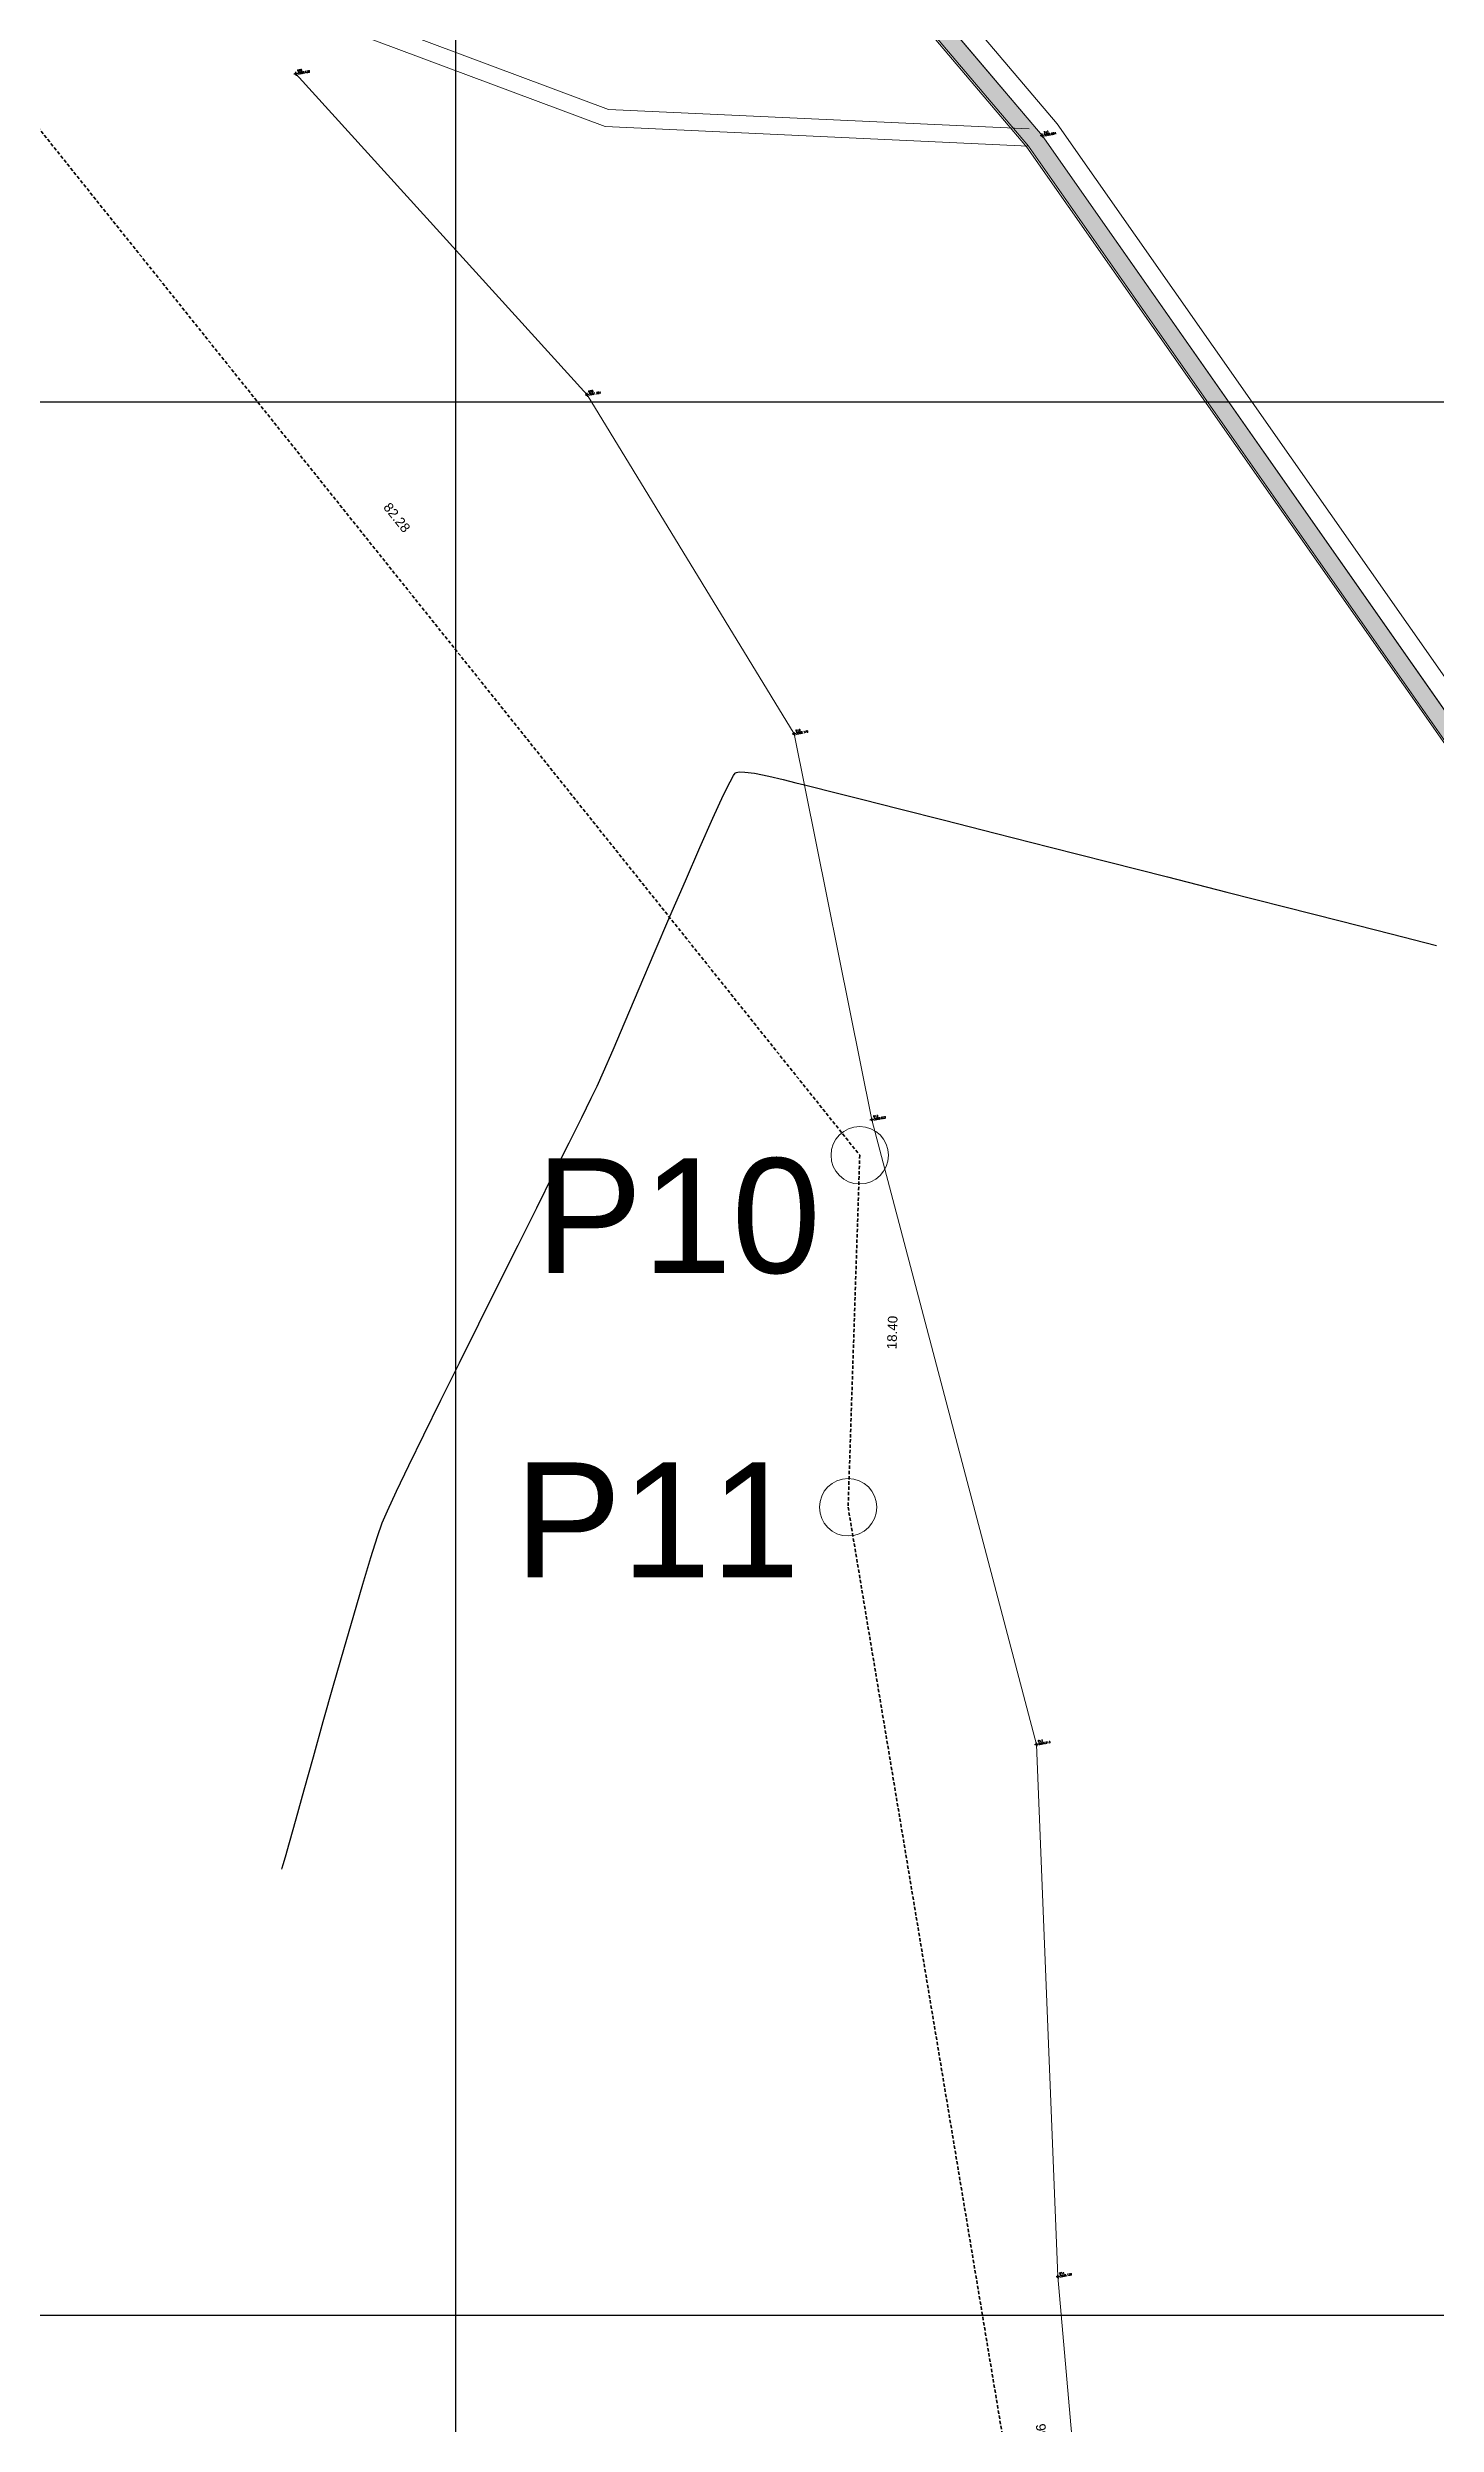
# Model space of a CAD drawing. Header units: millimetres. Extents: x 736950 to 738835, y 8500595 to 8502131.
# Drawn here: x 738178.7 to 738251.3, y 8501194.3 to 8501318.5 of the extents above; entities that cross this region are included whole.
import ezdxf
from ezdxf.enums import TextEntityAlignment as Align

# ---------------------------------------------------------------- set-up
doc = ezdxf.new("R2010")
doc.units = ezdxf.units.MM
doc.linetypes.add('DASHED', pattern=[0.75, 0.5, -0.25])
for name, color, linetype, lineweight in [('camino', 22, 'Continuous', 5), ('CAMINO ACTUAL', 1, 'Continuous', 13), ('CONT-MJR', 80, 'Continuous', 30), ('COTAS', 40, 'Continuous', 5), ('CUADROS', 9, 'Continuous', 20), ('otros', 4, 'Continuous', 5), ('PERIMETRO', 7, 'Continuous', 35), ('pista', 251, 'Continuous', 5)]:
    doc.layers.add(name, color=color, linetype=linetype, lineweight=lineweight)
doc.layers.add('Cuadricula Coordenadas', color=5, linetype='Continuous')
doc.styles.add('5mm', font='arial.ttf', dxfattribs={"height": 3})
doc.styles.add('COTAS', font='arial.ttf')
doc.styles.add('CUADROS', font='arial.ttf')
doc.dimstyles.new('Copy of GenDist', dxfattribs={"dimtxt": 0.5, "dimasz": 2, "dimexe": 0.18, "dimexo": 0.0625, "dimgap": 1, "dimtad": 2, "dimzin": 1, "dimdsep": 46, "dimtxsty": 'COTAS', "dimcen": 0.09, "dimse1": 1, "dimse2": 1, "dimsd1": 1, "dimsd2": 1, "dimadec": 0, "dimazin": 0, "dimtfac": 1, "dimtofl": 0, "dimtmove": 0, "dimatfit": 3, "dimfxl": 1, "dimtolj": 1, "dimtzin": 0, "dimarcsym": 0})

# ---------------------------------------------------------------- blocks, each defined once
blk = doc.blocks.new('*D158')
at = {"layer": 'Defpoints', "color": 0, "transparency": 16777216}
for p in [(738169.7309229737, 8501324.89666196), (738221.110444651, 8501260.62697728), (738221.6246906808, 8501261.038084246)]:
    blk.add_point(p, dxfattribs=at)
at = {"layer": 'COTAS', "color": 0, "transparency": 16777216, "insert": (738196.9154134439, 8501293.95676081), "char_height": 0.5, "attachment_point": 5, "rotation": 308.6401106595746, "style": 'COTAS'}
blk.add_mtext('\\A1;82.28', dxfattribs=at)
blk = doc.blocks.new('*D159')
at = {"layer": 'Defpoints', "color": 0, "transparency": 16777216}
for p in [(738221.1104446505, 8501260.626977282), (738220.5016305048, 8501242.232560579), (738221.2516864564, 8501242.2077354)]:
    blk.add_point(p, dxfattribs=at)
at = {"layer": 'COTAS', "color": 0, "transparency": 16777216, "insert": (738222.8106930276, 8501251.36341931), "char_height": 0.5, "attachment_point": 5, "rotation": 88.10432956335013, "style": 'COTAS'}
blk.add_mtext('\\A1;18.40', dxfattribs=at)
blk = doc.blocks.new('*D160')
at = {"layer": 'Defpoints', "color": 0, "transparency": 16777216}
for p in [(738220.5016305051, 8501242.23256058), (738236.8284346196, 8501144.03221962), (738237.61374382, 8501144.16278525)]:
    blk.add_point(p, dxfattribs=at)
at = {"layer": 'COTAS', "color": 0, "transparency": 16777216, "insert": (738230.688630264, 8501193.468833772), "char_height": 0.5, "attachment_point": 5, "rotation": 279.4396589262857, "style": 'COTAS'}
blk.add_mtext('\\A1;99.55', dxfattribs=at)

msp = doc.modelspace()

# ---------------------------------------------------------------- hatches: boundary and pattern name
at = {"layer": 'pista'}
h = msp.add_hatch(dxfattribs=at)
h.set_pattern_fill('HONEY', color=256, scale=3, angle=9.94991650582834, style=0)
h.set_pattern_definition([(9.94991650582834, (1479841.21072825, -18.49207214638591), (0.4979252195647159, 0.4170677100899267), [0.375, -0.75]), (129.9499165058283, (1479841.21072825, -18.49207214638591), (-0.6101538418184378, 0.222682034283025), [0.3749999999999999, -0.7499999999999998]), (69.94991650582834, (1479841.21072825, -18.49207214638591), (-0.112228622253722, 0.6397497443729518), [-0.75, 0.375])])
h.paths.add_polyline_path([(737744.7999806425, 8501250.923935566), (737743.4751223363, 8501250.754223157), (737756.465848178, 8501242.026572531), (737763.5739612179, 8501242.006896213), (737770.002546867, 8501243.455222024), (737769.8468594846, 8501244.342704736), (737763.4750639071, 8501242.907173423), (737756.7405500773, 8501242.925815564)])
h.paths.add_polyline_path([(737794.2809870465, 8501256.017245878), (737809.7820272583, 8501263.709828075), (737823.391616501, 8501273.483615467), (737837.0791595323, 8501280.557800073), (737851.5530432165, 8501285.77819753), (737870.8510758049, 8501293.050216693, -0.9976846880626209), (737871.0089264096, 8501292.63424804), (737865.2748787645, 8501289.581801567, 0.7845063948290762), (737866.1540430214, 8501286.121818589), (737883.2588851704, 8501291.348365877), (737897.4188924351, 8501296.516943583), (737903.2981396064, 8501301.44146652, -0.5512150924587264), (737904.1219025984, 8501301.177325813), (737906.855912117, 8501297.98174819, 0.5618964424650519), (737910.2738656431, 8501298.536066804), (737914.22079628, 8501308.558674501), (737925.6412323939, 8501300.72656757, 0.340189525830376), (737928.7023693406, 8501300.894137181), (737936.9171069289, 8501306.117412793, -0.358727273887905), (737938.1716059428, 8501305.962964654), (737943.1732157968, 8501301.051021611, 0.3417074120720416), (737946.0555081918, 8501300.709858142), (737955.8779356404, 8501307.072689936), (737971.8320576148, 8501314.464803053), (737988.5677626224, 8501323.411181662), (738023.1375471824, 8501336.282937778), (738044.4246208373, 8501357.728329657), (738061.4456776979, 8501362.208386911), (738078.9085143938, 8501363.070318012), (738112.0997810266, 8501372.051506756), (738118.6561313582, 8501373.365123207), (738128.3493353954, 8501376.976906104), (738155.2251721952, 8501366.826195797), (738176.6167526407, 8501363.543890122), (738193.8053773039, 8501353.328603027), (738204.7313956148, 8501340.877429372), (738207.705198212, 8501335.751671141), (738214.35685511, 8501331.742925933), (738229.9282901662, 8501313.374534177), (738233.5603594936, 8501308.186787868), (738234.53883727, 8501308.358438132), (738230.6417003467, 8501313.924784988), (738214.9478837823, 8501332.43754055), (738208.3676942562, 8501336.403214611), (738205.4657963786, 8501341.405035153), (738194.387784551, 8501354.029418997), (738176.9261677533, 8501364.406946706), (738155.4549153853, 8501367.70147717), (738128.3514754312, 8501377.93815071), (738118.4090486554, 8501374.233504975), (738111.8936108743, 8501372.928085677), (738078.7671659255, 8501363.964436961), (738061.3074614278, 8501363.102660457), (738043.958527311, 8501358.536303693), (738022.6381405202, 8501337.057350922), (737988.196920163, 8501324.233464561), (737971.4304040315, 8501315.270615296), (737955.4419368334, 8501307.862588815), (737945.5806043665, 8501301.47455489, -0.3391433520832071), (737943.8038299843, 8501301.693147572), (737938.8116631231, 8501306.59581691, 0.3560082385246841), (737936.4342009705, 8501306.876887502), (737928.158540546, 8501301.61487459, -0.3502196171718997), (737926.1502499409, 8501301.468794718), (737914.5128481541, 8501309.44969617, 0.4302069892023044), (737913.4330382891, 8501309.014522241), (737909.4507249827, 8501298.90206584, -0.5704007069138802), (737907.5397775185, 8501298.566836312), (737904.9064502402, 8501301.644734057, 0.4931454261128044), (737902.7202336333, 8501302.131411942), (737896.9620044216, 8501297.308254998), (737882.9728831241, 8501292.20205278), (737866.0373022418, 8501287.027224885, -0.7384715771871906), (737865.6977918843, 8501288.787355538), (737871.5108758068, 8501291.881875956, 0.9119586051647783), (737870.5337161538, 8501293.892406015), (737851.2416702455, 8501286.62264278), (737836.7183275839, 8501281.384406622), (737822.9200107896, 8501274.252970394), (737809.3164408724, 8501264.483505804), (737793.8201376351, 8501256.79327439), (737778.9884914039, 8501246.402265295), (737769.846859484, 8501244.34270474), (737770.0025468671, 8501243.455222024), (737779.3594973255, 8501245.563292695)])
h.paths.add_polyline_path([(738260.5182952256, 8501271.251537092), (738234.538837269, 8501308.358438132), (738233.56035949, 8501308.186787868), (738259.6897886079, 8501270.86568047), (738269.3749442189, 8501234.589470252), (738274.5057655985, 8501215.583008338), (738279.7983711922, 8501189.602392923), (738280.7089290785, 8501189.641305126), (738275.382018582, 8501215.790318219), (738270.2441657205, 8501234.822827347)])

# ---------------------------------------------------------------- linework, layer by layer
at = {"linetype": 'Continuous', "extrusion": (-0.172787269436437, 0.9849591664230046, 0)}
for points, elevation in [([(-2196008.094162655, 0), (-2196007.894162655, 0)], 8245900.137062789), ([(-2196045.957162654, 0), (-2196045.757162655, 0)], 8245890.220062788), ([(-2196020.186162655, 0), (-2196019.986162655, 0)], 8245880.983062787), ([(-2196027.787162654, 0), (-2196027.587162654, 0)], 8245861.656062787), ([(-2196028.304162655, 0), (-2196028.104162654, 0)], 8245841.094062786), ([(-2196031.137162655, 0), (-2196030.937162654, 0)], 8245807.450062787), ([(-2196027.436162655, 0), (-2196027.236162655, 0)], 8245779.854062786)]:
    msp.add_lwpolyline(points, dxfattribs=dict(at, elevation=elevation))
at = {"linetype": 'Continuous', "extrusion": (0.9849591664230046, 0.172787269436437, 0)}
for points, elevation in [([(8245900.237062788, 0), (8245900.037062788, 0)], 2196007.994162655), ([(8245890.320062786, 0), (8245890.120062787, 0)], 2196045.857162654), ([(8245881.083062787, 0), (8245880.883062787, 0)], 2196020.086162655), ([(8245861.756062786, 0), (8245861.556062789, 0)], 2196027.687162655), ([(8245841.194062787, 0), (8245840.994062787, 0)], 2196028.204162654), ([(8245807.550062787, 0), (8245807.350062787, 0)], 2196031.037162655), ([(8245779.954062785, 0), (8245779.754062788, 0)], 2196027.336162655)]:
    msp.add_lwpolyline(points, dxfattribs=dict(at, elevation=elevation))
at = {"linetype": 'Continuous'}
for centre in [(738191.6346600818, 8501317.150380656), (738230.6417003514, 8501313.924784983), (738206.8543536813, 8501300.373816444), (738217.6804878615, 8501282.650866669), (738221.7425635849, 8501262.487467306), (738230.3462077962, 8501229.839007447), (738231.4691114088, 8501202.018588604)]:
    msp.add_circle(centre, 0.05, dxfattribs=at)
at = {"layer": 'camino'}
for p, q in [((738215.6045823109, 8501333.20933456), (738231.4343783318, 8501314.536174776)), ((738214.2911852582, 8501331.665746536), (738229.849022371, 8501313.313395191)), ((738214.9478837845, 8501332.437540548), (738230.6417003514, 8501313.924784983)), ((738230.6417003514, 8501313.924784983), (738260.5469717712, 8501271.210577894)), ((738231.4343783318, 8501314.536174776), (738261.4703144111, 8501271.635337135)), ((738229.849022371, 8501313.313395191), (738259.6236291311, 8501270.785818651))]:
    msp.add_line(p, q, dxfattribs=at)
at = {"layer": 'CAMINO ACTUAL'}
for points in [[(737971.4304040375, 8501315.270615296), (737988.1969201654, 8501324.23346456), (738022.638140521, 8501337.057350922), (738043.9585273108, 8501358.536303693), (738061.3074614247, 8501363.102660459), (738078.7671659256, 8501363.964436961), (738111.8936108851, 8501372.92808568), (738118.4090486645, 8501374.233504977), (738128.3514754305, 8501377.93815071), (738155.454915393, 8501367.70147717), (738176.9261677564, 8501364.406946704), (738194.3877845515, 8501354.029418996), (738205.4657963796, 8501341.405035151), (738208.3676942562, 8501336.40321461), (738214.9478837845, 8501332.437540548), (738230.6417003514, 8501313.924784983), (738260.5182952263, 8501271.25153709), (738270.2441656903, 8501234.822827455), (738275.3820185816, 8501215.79031822), (738280.7089290787, 8501189.641305126)], [(737971.8320576347, 8501314.464803059), (737988.5677626258, 8501323.411181664), (738023.1375471818, 8501336.282937778), (738044.4246208366, 8501357.728329655), (738061.4456777014, 8501362.208386911), (738078.9085143864, 8501363.070318013), (738112.0997810143, 8501372.051506754), (738118.6561313678, 8501373.365123209), (738128.349335396, 8501376.976906104), (738155.2251721928, 8501366.826195799), (738176.6167526424, 8501363.54389012), (738193.8053773035, 8501353.328603027), (738204.7313956139, 8501340.877429372), (738207.7051982115, 8501335.751671143), (738214.356855111, 8501331.742925936), (738229.9282901693, 8501313.374534167), (738259.6897886079, 8501270.86568047), (738269.3749442361, 8501234.589470183), (738274.5057655985, 8501215.583008338), (738279.7983711922, 8501189.602392923)], [(738093.8761718919, 8501235.46064126), (738093.9013649912, 8501263.021458106), (738108.246504098, 8501293.376162551), (738130.6927590324, 8501322.971834073), (738156.0281694944, 8501333.182252103), (738181.8628178234, 8501325.055443931), (738207.9830106231, 8501315.289604774), (738229.969835605, 8501314.273574755)], [(738094.776171516, 8501235.459818577), (738094.8011804053, 8501262.819112971), (738109.0201933249, 8501292.906930974), (738131.2596733273, 8501322.229967128), (738156.0656004942, 8501332.226998217), (738181.5699871156, 8501324.204080507), (738207.8002450941, 8501314.397090089), (738229.9282901693, 8501313.374534167)]]:
    msp.add_lwpolyline(points, dxfattribs=at)
at = {"layer": 'CONT-MJR', "elevation": 3560}
for points in [[(738214.3324901618, 8501280.152978823), (738214.5122695938, 8501280.478212683)], [(738214.5919930346, 8501280.591572354), (738214.618960248, 8501280.615054497)], [(738214.618960248, 8501280.615054497), (738214.670742745, 8501280.635989852)], [(738216.3489830658, 8501280.44434369), (738217.1021809689, 8501280.2667147)], [(738213.9924007514, 8501279.459861051), (738214.3324901618, 8501280.152978823)], [(738217.7611263599, 8501280.10115967), (738218.2163106424, 8501279.991140595)], [(738218.2163106424, 8501279.991140595), (738218.642797816, 8501279.886604985)], [(738219.661866224, 8501279.630688734), (738221.1997270618, 8501279.242163934)], [(738221.1997270618, 8501279.242163934), (738223.1825915237, 8501278.739802677)], [(738212.7533960233, 8501276.715147682), (738213.4316279431, 8501278.24121891)], [(738225.5366708038, 8501278.14237706), (738228.1881760968, 8501277.468659177)], [(738211.1871636349, 8501273.100521557), (738211.9933571885, 8501274.971598264)], [(738210.370467559, 8501271.191868456), (738211.1871636349, 8501273.100521557)], [(738243.3244845715, 8501273.612709), (738246.2109810302, 8501272.875451468)], [(738248.878381864, 8501272.193306325), (738251.2528982678, 8501271.585045662)], [(738208.2138861611, 8501266.139959766), (738208.8481766257, 8501267.621636664)], [(738207.7117019603, 8501264.980510058), (738208.2138861611, 8501266.139959766)], [(738206.5831262156, 8501262.609248599), (738207.0782061416, 8501263.61296551)], [(738205.9224420273, 8501261.280863116), (738206.5831262156, 8501262.609248599)], [(738202.2317743922, 8501253.896143306), (738203.2508197596, 8501255.935449148)], [(738199.2148026727, 8501247.828577772), (738200.1833602618, 8501249.783932224)], [(738198.3238855167, 8501246.01875791), (738199.2148026727, 8501247.828577772)], [(738197.541014381, 8501244.41324803), (738198.3238855167, 8501246.01875791)], [(738196.4210325178, 8501242.050259802), (738196.8965948523, 8501243.07082353)], [(738196.144732964, 8501241.41033225), (738196.4210325178, 8501242.050259802)], [(738193.6053624159, 8501232.925012495), (738194.14143411, 8501234.80385596)], [(738192.0707105648, 8501227.471176766), (738192.550868028, 8501229.186573396)], [(738190.9104399467, 8501223.317398127), (738190.9279271965, 8501223.378353862)], [(738190.9279271965, 8501223.378353862), (738190.978301505, 8501223.55640766)]]:
    msp.add_lwpolyline(points, dxfattribs=at)
at = {"layer": 'CONT-MJR', "extrusion": (0.8179700031129251, -0.5752608747407052, 0), "elevation": -4286616.717413541}
msp.add_lwpolyline([(7378458.34530197, 3560), (7378458.483888557, 3560)], dxfattribs=at)
at = {"layer": 'CONT-MJR', "extrusion": (0.1664094911933895, -0.9860567332769232, 0), "elevation": -8259899.084844729}
msp.add_lwpolyline([(2142615.331816978, 3560.000000000003), (2142615.475129772, 3560.000000000003)], dxfattribs=at)
at = {"layer": 'CONT-MJR', "extrusion": (-0.01386914509435858, -0.9999038187817625, 0), "elevation": -8510701.404647248}
msp.add_lwpolyline([(620238.3146981813, 3560.00000000001), (620238.6079310447, 3560.00000000001)], dxfattribs=at)
at = {"layer": 'CONT-MJR', "extrusion": (-0.1278268289651251, -0.9917965022103682, 0), "elevation": -8525904.114702715}
msp.add_lwpolyline([(-354532.5890921793, 3560.000000000013), (-354532.0791294031, 3560.000000000013)], dxfattribs=at)
at = {"layer": 'CONT-MJR', "extrusion": (-0.1943936535539185, -0.9809235991951459, 0), "elevation": -8482611.184424983}
msp.add_lwpolyline([(-928461.8797261404, 3560.000000000013), (-928461.1274332822, 3560.000000000013)], dxfattribs=at)
at = {"layer": 'CONT-MJR', "extrusion": (0.9084345700851306, -0.4180270707433238, 0), "elevation": -2883145.839358696}
msp.add_lwpolyline([(8031448.24264258, 3560), (8031449.584117444, 3560)], dxfattribs=at)
at = {"layer": 'CONT-MJR', "extrusion": (-0.2436695433328041, -0.9698583162771679, 0), "elevation": -8424918.389845138}
msp.add_lwpolyline([(-1355537.084566305, 3560.000000000006), (-1355536.405141919, 3560.000000000006)], dxfattribs=at)
at = {"layer": 'CONT-MJR', "extrusion": (-0.2435648403424805, -0.969884616100772, 0), "elevation": -8425064.685055982}
msp.add_lwpolyline([(-1354625.973319289, 3560.000000000002), (-1354624.922608316, 3560.000000000002)], dxfattribs=at)
at = {"layer": 'CONT-MJR', "extrusion": (-0.2459852824744941, -0.9692735634514869, 0), "elevation": -8421656.77612191}
msp.add_lwpolyline([(-1375649.237391791, 3560.00000000001), (-1375646.808687069, 3560.00000000001)], dxfattribs=at)
at = {"layer": 'CONT-MJR', "extrusion": (0.9166901649758481, -0.3995987255191794, 0), "elevation": -2720386.969961017}
msp.add_lwpolyline([(8088023.727927968, 3560), (8088025.629933124, 3560)], dxfattribs=at)
at = {"layer": 'CONT-MJR', "extrusion": (-0.2464841454518723, -0.9691468237789672, 0), "elevation": -8420947.600925816}
msp.add_lwpolyline([(-1379978.608316749, 3560.000000000013), (-1379975.641642937, 3560.000000000013)], dxfattribs=at)
at = {"layer": 'CONT-MJR', "extrusion": (-0.2466758081797737, -0.9690980578139942, 0), "elevation": -8420674.519341625}
msp.add_lwpolyline([(-1381641.020083251, 3560), (-1381637.898633488, 3560)], dxfattribs=at)
at = {"layer": 'CONT-MJR', "extrusion": (-0.2468564831476833, -0.969052050577242, 0), "elevation": -8420416.779545713}
msp.add_lwpolyline([(-1383207.830506573, 3560), (-1383204.630419956, 3560)], dxfattribs=at)
at = {"layer": 'CONT-MJR', "extrusion": (-0.2470398684978597, -0.9690053164831245, 0), "elevation": -8420154.86203693}
msp.add_lwpolyline([(-1384798.14059161, 3560.00000000001), (-1384794.938007228, 3560.00000000001)], dxfattribs=at)
at = {"layer": 'CONT-MJR', "extrusion": (0.2472393410541572, 0.9689544407427555, 0), "elevation": 8419869.612086797}
msp.add_lwpolyline([(1386528.267462313, 3560.000000000009), (1386525.138519248, 3560.000000000009)], dxfattribs=at)
at = {"layer": 'CONT-MJR', "extrusion": (-0.2477605664635325, -0.9688212950310648, 0), "elevation": -8419122.496029574}
msp.add_lwpolyline([(-1391051.533108503, 3560.00000000001), (-1391048.779865104, 3560.00000000001)], dxfattribs=at)
at = {"layer": 'CONT-MJR', "extrusion": (0.9198614643175531, -0.3922434020650536, 0), "elevation": -2655516.261823426}
msp.add_lwpolyline([(8109547.89626665, 3560.000000000001), (8109549.914264648, 3560.000000000001)], dxfattribs=at)
at = {"layer": 'CONT-MJR', "extrusion": (0.919883166809775, -0.392192503013533, 0), "elevation": -2655067.534289878}
msp.add_lwpolyline([(8109692.957601675, 3560.000000000004), (8109694.820830895, 3560.000000000004)], dxfattribs=at)
at = {"layer": 'CONT-MJR', "extrusion": (0.9007630501693427, -0.4343108649914508, 0), "elevation": -3027241.493845837}
msp.add_lwpolyline([(7978235.496986986, 3560.000000000009), (7978236.18559531, 3560.000000000009)], dxfattribs=at)
at = {"layer": 'CONT-MJR', "extrusion": (0.912763596749563, -0.4084882084574794, 0), "elevation": -2798857.375429519}
msp.add_lwpolyline([(8061193.527462802, 3560.000000000006), (8061194.3461541, 3560.000000000006)], dxfattribs=at)
at = {"layer": 'CONT-MJR', "extrusion": (0.8947090658256817, -0.4466494011294947, 0), "elevation": -3136603.728687785}
msp.add_lwpolyline([(7935872.990213879, 3560.00000000001), (7935874.772110062, 3560.00000000001)], dxfattribs=at)
at = {"layer": 'CONT-MJR', "extrusion": (0.8944316148694333, -0.4472047476515179, 0), "elevation": -3141529.689405813}
msp.add_lwpolyline([(7933922.253221591, 3560), (7933924.267234091, 3560)], dxfattribs=at)
at = {"layer": 'CONT-MJR', "extrusion": (0.8943915857650574, -0.4472847988839617, 0), "elevation": -3142239.775230851}
msp.add_lwpolyline([(7933638.869679373, 3560), (7933641.049640451, 3560)], dxfattribs=at)
at = {"layer": 'CONT-MJR', "extrusion": (0.8948464518531831, -0.4463740893082496, 0), "elevation": -3134161.818015763}
msp.add_lwpolyline([(7936828.920845587, 3560.000000000004), (7936831.234200504, 3560.000000000004)], dxfattribs=at)
at = {"layer": 'CONT-MJR', "extrusion": (0.8953485363003464, -0.4453661398723835, 0), "elevation": -3125222.346692572}
msp.add_lwpolyline([(7940350.916883601, 3560.000000000013), (7940353.197686621, 3560.000000000013)], dxfattribs=at)
at = {"layer": 'CONT-MJR', "extrusion": (0.9015084465238961, -0.4327615057350549, 0), "elevation": -3013520.014471311}
msp.add_lwpolyline([(7983405.634799497, 3560.000000000013), (7983407.12388649, 3560.000000000013)], dxfattribs=at)
at = {"layer": 'CONT-MJR', "extrusion": (0.9537375900939294, -0.3006403320278636, 0), "elevation": -1851770.650124478}
msp.add_lwpolyline([(8329883.138833462, 3560.000000000013), (8329884.27895789, 3560.000000000013)], dxfattribs=at)
at = {"layer": 'CONT-MJR', "extrusion": (0.9445344014470598, -0.3284124913626834, 0), "elevation": -2094662.217526949}
msp.add_lwpolyline([(8272147.051156507, 3560.00000000001), (8272147.802071212, 3560.00000000001)], dxfattribs=at)
at = {"layer": 'CONT-MJR', "extrusion": (0.9574901280333261, -0.2884660373748091, 0), "elevation": -1745503.947323051}
msp.add_lwpolyline([(8352795.897555671, 3560), (8352797.352813244, 3560)], dxfattribs=at)
at = {"layer": 'CONT-MJR', "extrusion": (0.9595147597882482, -0.2816583493321309, 0), "elevation": -1686135.596230015}
msp.add_lwpolyline([(8364980.67624276, 3560.000000000013), (8364982.372215103, 3560.000000000013)], dxfattribs=at)
at = {"layer": 'CONT-MJR', "extrusion": (0.9607734817729494, -0.2773343049856694, 0), "elevation": -1648446.690357334}
msp.add_lwpolyline([(8372487.521029196, 3560.000000000013), (8372489.383202503, 3560.000000000013)], dxfattribs=at)
at = {"layer": 'CONT-MJR', "extrusion": (0.9622283680780461, -0.2722435814961672, 0), "elevation": -1604095.270425015}
msp.add_lwpolyline([(8381093.984142578, 3560), (8381095.955047564, 3560)], dxfattribs=at)
at = {"layer": 'CONT-MJR', "extrusion": (0.96266841066662, -0.2706834518484724, 0), "elevation": -1590507.411466607}
msp.add_lwpolyline([(8383681.297549088, 3560.000000000004), (8383683.210958095, 3560.000000000004)], dxfattribs=at)
at = {"layer": 'CONT-MJR', "extrusion": (0.9631988076631697, -0.2687899866368694, 0), "elevation": -1574019.09603977}
msp.add_lwpolyline([(8386789.226067696, 3560.00000000001), (8386790.800732585, 3560.00000000001)], dxfattribs=at)
at = {"layer": 'CONT-MJR', "extrusion": (0.9632932096606107, -0.2684514708876798, 0), "elevation": -1571071.61040075}
msp.add_lwpolyline([(8387340.575868361, 3560.00000000001), (8387341.869279911, 3560.00000000001)], dxfattribs=at)
at = {"layer": 'CONT-MJR', "extrusion": (0.9632165953502703, -0.2687262369807491, 0), "elevation": -1573464.014717583}
msp.add_lwpolyline([(8386891.308236744, 3560.000000000003), (8386892.090339771, 3560.000000000003)], dxfattribs=at)
at = {"layer": 'CONT-MJR', "extrusion": (0.9628979214360023, -0.2698658794553819, 0), "elevation": -1583387.612867436}
msp.add_lwpolyline([(8385023.049693084, 3560.000000000004), (8385023.463843517, 3560.000000000004)], dxfattribs=at)
at = {"layer": 'COTAS'}
for centre in [(738221.1104446506, 8501260.626977282), (738220.501630505, 8501242.23256058)]:
    msp.add_circle(centre, 1.5, dxfattribs=at)
at = {"layer": 'Cuadricula Coordenadas', "color": 8}
for p, q in [((738200, 8500595.507225098), (738200, 8502130.641312934)), ((736950.2264744169, 8501300), (738552.8979275209, 8501300)), ((736950.2264744169, 8501200), (738552.8979275209, 8501200))]:
    msp.add_line(p, q, dxfattribs=at)
at = {"layer": 'otros'}
for p, q in [((738191.6346600818, 8501317.150380656), (738206.8543536813, 8501300.373816444)), ((738206.8543536813, 8501300.373816444), (738217.6804878615, 8501282.650866669)), ((738217.6804878615, 8501282.650866669), (738221.7425635849, 8501262.487467306)), ((738221.7425635849, 8501262.487467306), (738230.3462077962, 8501229.839007447)), ((738230.3462077962, 8501229.839007447), (738231.4691114088, 8501202.018588604)), ((738231.4691114088, 8501202.018588604), (738233.8565377386, 8501174.592635727))]:
    msp.add_line(p, q, dxfattribs=at)
at = {"layer": 'PERIMETRO', "linetype": 'DASHED', "ltscale": 0.35}
msp.add_lwpolyline([(737683.200969866, 8501281.329551859), (737744.6024409891, 8501182.423775388), (737752.754863814, 8501178.840202238), (737760.1534312089, 8501181.935448542), (737818.0712830903, 8501217.512164854), (737892.6513328891, 8501224.540148428), (737966.6724460352, 8501242.248666123), (737994.6087461784, 8501268.421881564), (738169.7309229737, 8501324.89666196), (738221.1104446506, 8501260.626977284), (738220.501630505, 8501242.23256058), (738236.8284346196, 8501144.032219619), (738320.8206677334, 8501132.278902221)], dxfattribs=at)

# ---------------------------------------------------------------- texts
at = {"color": 2, "char_height": 0.1, "attachment_point": 1, "rotation": 9.94991650582834, "style": '5mm'}
for s, insert, width in [('\\Ftxt.shx;\\W1.0000000000;\\T1.0000000000;\\o\\l906', (738191.7003264173, 8501317.354801623), 0.3833333333333333), ('\\Ftxt.shx;\\W1.0000000000;\\T1.0000000000;\\o\\l343', (738230.7073666869, 8501314.129205951), 0.4), ('\\Ftxt.shx;\\W1.0000000000;\\T1.0000000000;\\o\\l908', (738206.9200200168, 8501300.57823741), 0.3833333333333333), ('\\Ftxt.shx;\\W1.0000000000;\\T1.0000000000;\\o\\l910', (738217.746154197, 8501282.855287638), 0.35), ('\\Ftxt.shx;\\W1.0000000000;\\T1.0000000000;\\o\\l912', (738221.8082299205, 8501262.691888275), 0.3666666666666667), ('\\Ftxt.shx;\\W1.0000000000;\\T1.0000000000;\\o\\l913', (738230.4118741318, 8501230.043428414), 0.3666666666666667), ('\\Ftxt.shx;\\W1.0000000000;\\T1.0000000000;\\o\\l914', (738231.5347777443, 8501202.223009573), 0.3666666666666667)]:
    msp.add_mtext(s, dxfattribs=dict(at, insert=insert, width=width))
at = {"color": 1, "char_height": 0.1, "attachment_point": 1, "rotation": 9.94991650582834, "style": '5mm'}
for s, insert, width in [('\\Ftxt.shx;\\W1.0000000000;\\T1.0000000000;\\o\\l3562.630', (738191.7245166352, 8501317.21690734), 0.8166666666666668), ('\\Ftxt.shx;\\W1.0000000000;\\T1.0000000000;\\o\\l3562.804', (738230.7315569047, 8501313.991311667), 0.8166666666666668), ('\\Ftxt.shx;\\W1.0000000000;\\T1.0000000000;\\o\\l3561.284', (738206.9442102346, 8501300.440343127), 0.8), ('\\Ftxt.shx;\\W1.0000000000;\\T1.0000000000;\\o\\l3560.179', (738217.7703444149, 8501282.717393354), 0.7833333333333332), ('\\Ftxt.shx;\\W1.0000000000;\\T1.0000000000;\\o\\l3558.822', (738221.8324201383, 8501262.55399399), 0.8333333333333334), ('\\Ftxt.shx;\\W1.0000000000;\\T1.0000000000;\\o\\l3556.913', (738230.4360643496, 8501229.90553413), 0.7999999999999999), ('\\Ftxt.shx;\\W1.0000000000;\\T1.0000000000;\\o\\l3556.159', (738231.5589679622, 8501202.08511529), 0.7999999999999999)]:
    msp.add_mtext(s, dxfattribs=dict(at, insert=insert, width=width))
at = {"layer": 'CUADROS', "style": 'CUADROS'}
for s, p in [('P10', (738211.6201541347, 8501257.475091191)), ('P11', (738210.5232928433, 8501241.574702306))]:
    msp.add_text(s, height=6, dxfattribs=at).set_placement(p, align=Align.MIDDLE_CENTER)

# ---------------------------------------------------------------- dimensions: what is measured, and where the dimension line sits
at = {"layer": 'COTAS'}
for p1, p2, distance, picture, middle in [((738169.7309229737, 8501324.89666196), (738221.1104446506, 8501260.626977282), 0.658375208998353, '*D158', (738196.9154134439, 8501293.95676081)), ((738221.1104446506, 8501260.626977282), (738220.501630505, 8501242.23256058), 0.7504666680229195, '*D159', (738222.8106930276, 8501251.36341931)), ((738220.501630505, 8501242.23256058), (738236.8284346196, 8501144.032219619), 0.7960891435888833, '*D160', (738230.688630264, 8501193.468833772))]:
    dim = msp.add_aligned_dim(p1=p1, p2=p2, distance=distance, dimstyle='Copy of GenDist', dxfattribs=at)
    dim.commit()
    dim.dimension.update_dxf_attribs({"geometry": picture, "text_midpoint": middle})

doc.saveas('drawing.dxf')
